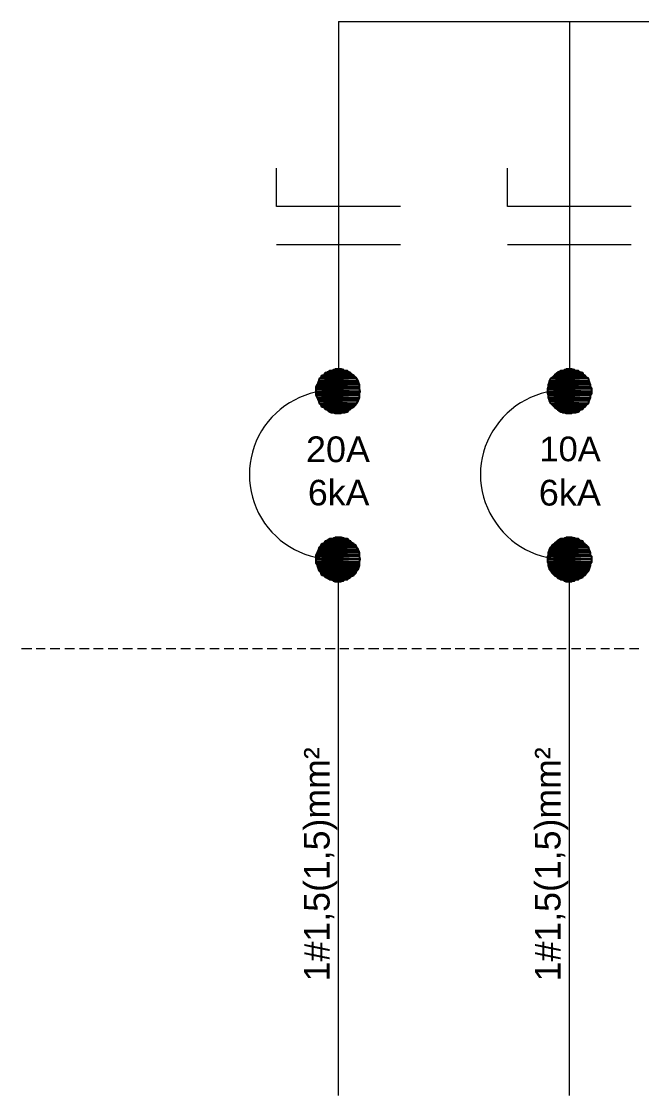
# Model space of a CAD drawing. Header units: millimetres. Extents: x 50 to 186, y -32 to 33.
# Drawn here: x 136.755 to 139.471, y 10.134 to 14.839 of the extents above; entities that cross this region are included whole.
import ezdxf

# ---------------------------------------------------------------- set-up
doc = ezdxf.new("R2010")
doc.units = ezdxf.units.MM
doc.layers.add('Prumada Eletrica', color=40, linetype='Continuous', lineweight=30)
doc.styles.add('Arial0', font='arial.ttf', dxfattribs={"height": 3.14658})

msp = doc.modelspace()

# ---------------------------------------------------------------- hatches: boundary and pattern name
at = {"layer": 'Prumada Eletrica', "true_color": 0x000007}
h = msp.add_hatch(color=7, dxfattribs=at)
h.paths.add_polyline_path([(138.166, 13.3133), (138.1213, 13.3133), (138.1716, 13.3078)])
h.paths.add_polyline_path([(138.1213, 13.3133), (138.1716, 13.3078), (138.1101, 13.3078)])
h = msp.add_hatch(color=7, dxfattribs=at)
h.paths.add_polyline_path([(138.1548, 13.3161), (138.1297, 13.3161), (138.166, 13.3133)])
h.paths.add_polyline_path([(138.1297, 13.3161), (138.166, 13.3133), (138.1213, 13.3133)])
h = msp.add_hatch(color=7, dxfattribs=at)
h.paths.add_polyline_path([(139.1773, 13.3133), (139.1326, 13.3133), (139.1829, 13.3078)])
h.paths.add_polyline_path([(139.1326, 13.3133), (139.1829, 13.3078), (139.1242, 13.3078)])
h = msp.add_hatch(color=7, dxfattribs=at)
h.paths.add_polyline_path([(139.1661, 13.3161), (139.141, 13.3161), (139.1773, 13.3133)])
h.paths.add_polyline_path([(139.141, 13.3161), (139.1773, 13.3133), (139.1326, 13.3133)])
h = msp.add_hatch(color=7, dxfattribs=at)
h.paths.add_polyline_path([(138.2219, 13.2742), (138.0599, 13.2742), (138.2303, 13.2631)])
h.paths.add_polyline_path([(138.0599, 13.2742), (138.2303, 13.2631), (138.0571, 13.2631)])
h = msp.add_hatch(color=7, dxfattribs=at)
h.paths.add_polyline_path([(138.2191, 13.2798), (138.0682, 13.2798), (138.2219, 13.2742)])
h.paths.add_polyline_path([(138.0682, 13.2798), (138.2219, 13.2742), (138.0599, 13.2742)])
h = msp.add_hatch(color=7, dxfattribs=at)
h.paths.add_polyline_path([(138.2107, 13.2882), (138.071, 13.2882), (138.2191, 13.2798)])
h.paths.add_polyline_path([(138.071, 13.2882), (138.2191, 13.2798), (138.0682, 13.2798)])
h = msp.add_hatch(color=7, dxfattribs=at)
h.paths.add_polyline_path([(138.2051, 13.291), (138.0794, 13.291), (138.2107, 13.2882)])
h.paths.add_polyline_path([(138.0794, 13.291), (138.2107, 13.2882), (138.071, 13.2882)])
h = msp.add_hatch(color=7, dxfattribs=at)
h.paths.add_polyline_path([(138.1967, 13.2994), (138.085, 13.2994), (138.2051, 13.291)])
h.paths.add_polyline_path([(138.085, 13.2994), (138.2051, 13.291), (138.0794, 13.291)])
h = msp.add_hatch(color=7, dxfattribs=at)
h.paths.add_polyline_path([(138.1884, 13.3022), (138.0934, 13.3022), (138.1967, 13.2994)])
h.paths.add_polyline_path([(138.0934, 13.3022), (138.1967, 13.2994), (138.085, 13.2994)])
h = msp.add_hatch(color=7, dxfattribs=at)
h.paths.add_polyline_path([(138.1828, 13.3078), (138.1046, 13.3078), (138.1884, 13.3022)])
h.paths.add_polyline_path([(138.1046, 13.3078), (138.1884, 13.3022), (138.0934, 13.3022)])
h = msp.add_hatch(color=7, dxfattribs=at)
h.paths.add_polyline_path([(139.2387, 13.2742), (139.0739, 13.2742), (139.2415, 13.2631)])
h.paths.add_polyline_path([(139.0739, 13.2742), (139.2415, 13.2631), (139.0683, 13.2631)])
h = msp.add_hatch(color=7, dxfattribs=at)
h.paths.add_polyline_path([(139.2303, 13.2798), (139.0795, 13.2798), (139.2387, 13.2742)])
h.paths.add_polyline_path([(139.0795, 13.2798), (139.2387, 13.2742), (139.0739, 13.2742)])
h = msp.add_hatch(color=7, dxfattribs=at)
h.paths.add_polyline_path([(139.222, 13.2882), (139.0879, 13.2882), (139.2303, 13.2798)])
h.paths.add_polyline_path([(139.0879, 13.2882), (139.2303, 13.2798), (139.0795, 13.2798)])
h = msp.add_hatch(color=7, dxfattribs=at)
h.paths.add_polyline_path([(139.2164, 13.291), (139.0907, 13.291), (139.222, 13.2882)])
h.paths.add_polyline_path([(139.0907, 13.291), (139.222, 13.2882), (139.0879, 13.2882)])
h = msp.add_hatch(color=7, dxfattribs=at)
h.paths.add_polyline_path([(139.2136, 13.2994), (139.1018, 13.2994), (139.2164, 13.291)])
h.paths.add_polyline_path([(139.1018, 13.2994), (139.2164, 13.291), (139.0907, 13.291)])
h = msp.add_hatch(color=7, dxfattribs=at)
h.paths.add_polyline_path([(139.2024, 13.3022), (139.1046, 13.3022), (139.2136, 13.2994)])
h.paths.add_polyline_path([(139.1046, 13.3022), (139.2136, 13.2994), (139.1018, 13.2994)])
h = msp.add_hatch(color=7, dxfattribs=at)
h.paths.add_polyline_path([(139.194, 13.3078), (139.1158, 13.3078), (139.2024, 13.3022)])
h.paths.add_polyline_path([(139.1158, 13.3078), (139.2024, 13.3022), (139.1046, 13.3022)])
h = msp.add_hatch(color=7, dxfattribs=at)
h.paths.add_polyline_path([(138.2359, 13.2491), (138.0515, 13.2491), (138.2359, 13.2379)])
h.paths.add_polyline_path([(138.0515, 13.2491), (138.2359, 13.2379), (138.0459, 13.2379)])
h = msp.add_hatch(color=7, dxfattribs=at)
h.paths.add_polyline_path([(138.2359, 13.2379), (138.0459, 13.2379), (138.2359, 13.2295)])
h.paths.add_polyline_path([(138.0459, 13.2379), (138.2359, 13.2295), (138.0459, 13.2295)])
h = msp.add_hatch(color=7, dxfattribs=at)
h.paths.add_polyline_path([(138.2359, 13.2295), (138.0459, 13.2295), (138.2386, 13.2184)])
h.paths.add_polyline_path([(138.0459, 13.2295), (138.2386, 13.2184), (138.0459, 13.2184)])
h = msp.add_hatch(color=7, dxfattribs=at)
h.paths.add_polyline_path([(138.2331, 13.2547), (138.0543, 13.2547), (138.2359, 13.2491)])
h.paths.add_polyline_path([(138.0543, 13.2547), (138.2359, 13.2491), (138.0515, 13.2491)])
h = msp.add_hatch(color=7, dxfattribs=at)
h.paths.add_polyline_path([(138.2303, 13.2631), (138.0571, 13.2631), (138.2331, 13.2547)])
h.paths.add_polyline_path([(138.0571, 13.2631), (138.2331, 13.2547), (138.0543, 13.2547)])
h = msp.add_hatch(color=7, dxfattribs=at)
h.paths.add_polyline_path([(139.2471, 13.2379), (139.0627, 13.2379), (139.2527, 13.2295)])
h.paths.add_polyline_path([(139.0627, 13.2379), (139.2527, 13.2295), (139.0599, 13.2295)])
h = msp.add_hatch(color=7, dxfattribs=at)
h.paths.add_polyline_path([(139.2527, 13.2295), (139.0599, 13.2295), (139.2527, 13.2184)])
h.paths.add_polyline_path([(139.0599, 13.2295), (139.2527, 13.2184), (139.0599, 13.2184)])
h = msp.add_hatch(color=7, dxfattribs=at)
h.paths.add_polyline_path([(139.2443, 13.2547), (139.0655, 13.2547), (139.2471, 13.2491)])
h.paths.add_polyline_path([(139.0655, 13.2547), (139.2471, 13.2491), (139.0627, 13.2491)])
h = msp.add_hatch(color=7, dxfattribs=at)
h.paths.add_polyline_path([(139.2471, 13.2491), (139.0627, 13.2491), (139.2471, 13.2379)])
h.paths.add_polyline_path([(139.0627, 13.2491), (139.2471, 13.2379), (139.0627, 13.2379)])
h = msp.add_hatch(color=7, dxfattribs=at)
h.paths.add_polyline_path([(139.2415, 13.2631), (139.0683, 13.2631), (139.2443, 13.2547)])
h.paths.add_polyline_path([(139.0683, 13.2631), (139.2443, 13.2547), (139.0655, 13.2547)])
h = msp.add_hatch(color=7, dxfattribs=at)
h.paths.add_polyline_path([(138.2386, 13.2184), (138.0459, 13.2184), (138.2359, 13.21)])
h.paths.add_polyline_path([(138.0459, 13.2184), (138.2359, 13.21), (138.0459, 13.21)])
h = msp.add_hatch(color=7, dxfattribs=at)
h.paths.add_polyline_path([(138.2359, 13.21), (138.0459, 13.21), (138.2359, 13.2016)])
h.paths.add_polyline_path([(138.0459, 13.21), (138.2359, 13.2016), (138.0459, 13.2016)])
h = msp.add_hatch(color=7, dxfattribs=at)
h.paths.add_polyline_path([(138.2359, 13.2016), (138.0459, 13.2016), (138.2359, 13.1904)])
h.paths.add_polyline_path([(138.0459, 13.2016), (138.2359, 13.1904), (138.0515, 13.1904)])
h = msp.add_hatch(color=7, dxfattribs=at)
h.paths.add_polyline_path([(138.2359, 13.1904), (138.0515, 13.1904), (138.2331, 13.1848)])
h.paths.add_polyline_path([(138.0515, 13.1904), (138.2331, 13.1848), (138.0543, 13.1848)])
h = msp.add_hatch(color=7, dxfattribs=at)
h.paths.add_polyline_path([(138.2331, 13.1848), (138.0543, 13.1848), (138.2303, 13.1765)])
h.paths.add_polyline_path([(138.0543, 13.1848), (138.2303, 13.1765), (138.0571, 13.1765)])
h = msp.add_hatch(color=7, dxfattribs=at)
h.paths.add_polyline_path([(138.2303, 13.1765), (138.0571, 13.1765), (138.2219, 13.1653)])
h.paths.add_polyline_path([(138.0571, 13.1765), (138.2219, 13.1653), (138.0599, 13.1653)])
h = msp.add_hatch(color=7, dxfattribs=at)
h.paths.add_polyline_path([(139.2527, 13.2184), (139.0599, 13.2184), (139.2527, 13.21)])
h.paths.add_polyline_path([(139.0599, 13.2184), (139.2527, 13.21), (139.0599, 13.21)])
h = msp.add_hatch(color=7, dxfattribs=at)
h.paths.add_polyline_path([(139.2527, 13.21), (139.0599, 13.21), (139.2471, 13.2016)])
h.paths.add_polyline_path([(139.0599, 13.21), (139.2471, 13.2016), (139.0627, 13.2016)])
h = msp.add_hatch(color=7, dxfattribs=at)
h.paths.add_polyline_path([(139.2471, 13.2016), (139.0627, 13.2016), (139.2471, 13.1904)])
h.paths.add_polyline_path([(139.0627, 13.2016), (139.2471, 13.1904), (139.0627, 13.1904)])
h = msp.add_hatch(color=7, dxfattribs=at)
h.paths.add_polyline_path([(139.2471, 13.1904), (139.0627, 13.1904), (139.2443, 13.1848)])
h.paths.add_polyline_path([(139.0627, 13.1904), (139.2443, 13.1848), (139.0655, 13.1848)])
h = msp.add_hatch(color=7, dxfattribs=at)
h.paths.add_polyline_path([(139.2443, 13.1848), (139.0655, 13.1848), (139.2415, 13.1765)])
h.paths.add_polyline_path([(139.0655, 13.1848), (139.2415, 13.1765), (139.0683, 13.1765)])
h = msp.add_hatch(color=7, dxfattribs=at)
h.paths.add_polyline_path([(139.2415, 13.1765), (139.0683, 13.1765), (139.2387, 13.1653)])
h.paths.add_polyline_path([(139.0683, 13.1765), (139.2387, 13.1653), (139.0739, 13.1653)])
h = msp.add_hatch(color=7, dxfattribs=at)
h.paths.add_polyline_path([(138.2219, 13.1653), (138.0599, 13.1653), (138.2191, 13.1597)])
h.paths.add_polyline_path([(138.0599, 13.1653), (138.2191, 13.1597), (138.0682, 13.1597)])
h = msp.add_hatch(color=7, dxfattribs=at)
h.paths.add_polyline_path([(138.2191, 13.1597), (138.0682, 13.1597), (138.2107, 13.1513)])
h.paths.add_polyline_path([(138.0682, 13.1597), (138.2107, 13.1513), (138.071, 13.1513)])
h = msp.add_hatch(color=7, dxfattribs=at)
h.paths.add_polyline_path([(138.2107, 13.1513), (138.071, 13.1513), (138.2051, 13.1485)])
h.paths.add_polyline_path([(138.071, 13.1513), (138.2051, 13.1485), (138.0794, 13.1485)])
h = msp.add_hatch(color=7, dxfattribs=at)
h.paths.add_polyline_path([(138.2051, 13.1485), (138.0794, 13.1485), (138.1967, 13.1401)])
h.paths.add_polyline_path([(138.0794, 13.1485), (138.1967, 13.1401), (138.085, 13.1401)])
h = msp.add_hatch(color=7, dxfattribs=at)
h.paths.add_polyline_path([(138.1967, 13.1401), (138.085, 13.1401), (138.1884, 13.1373)])
h.paths.add_polyline_path([(138.085, 13.1401), (138.1884, 13.1373), (138.0934, 13.1373)])
h = msp.add_hatch(color=7, dxfattribs=at)
h.paths.add_polyline_path([(138.1884, 13.1373), (138.0934, 13.1373), (138.1828, 13.129)])
h.paths.add_polyline_path([(138.0934, 13.1373), (138.1828, 13.129), (138.1046, 13.129)])
h = msp.add_hatch(color=7, dxfattribs=at)
h.paths.add_polyline_path([(138.1828, 13.129), (138.1046, 13.129), (138.1716, 13.1262)])
h.paths.add_polyline_path([(138.1046, 13.129), (138.1716, 13.1262), (138.1101, 13.1262)])
h = msp.add_hatch(color=7, dxfattribs=at)
h.paths.add_polyline_path([(138.1213, 13.1262), (138.1297, 13.1234), (138.1548, 13.1234)])
h.paths.add_polyline_path([(138.1297, 13.1234), (138.1548, 13.1234), (138.1465, 13.1234)])
for points in [[(138.1213, 13.1262), (138.166, 13.1262), (138.1548, 13.1234)], [(139.1326, 13.1262), (139.1773, 13.1262), (139.1661, 13.1234)], [(138.1213, 12.3887), (138.166, 12.3887), (138.1548, 12.3859)], [(139.1326, 12.3887), (139.1773, 12.3887), (139.1661, 12.3859)]]:
    msp.add_hatch(color=7, dxfattribs=at).paths.add_polyline_path(points)
h = msp.add_hatch(color=7, dxfattribs=at)
h.paths.add_polyline_path([(139.2387, 13.1653), (139.0739, 13.1653), (139.2303, 13.1597)])
h.paths.add_polyline_path([(139.0739, 13.1653), (139.2303, 13.1597), (139.0795, 13.1597)])
h = msp.add_hatch(color=7, dxfattribs=at)
h.paths.add_polyline_path([(139.2303, 13.1597), (139.0795, 13.1597), (139.222, 13.1513)])
h.paths.add_polyline_path([(139.0795, 13.1597), (139.222, 13.1513), (139.0879, 13.1513)])
h = msp.add_hatch(color=7, dxfattribs=at)
h.paths.add_polyline_path([(139.222, 13.1513), (139.0879, 13.1513), (139.2164, 13.1485)])
h.paths.add_polyline_path([(139.0879, 13.1513), (139.2164, 13.1485), (139.0907, 13.1485)])
h = msp.add_hatch(color=7, dxfattribs=at)
h.paths.add_polyline_path([(139.2164, 13.1485), (139.0907, 13.1485), (139.2136, 13.1401)])
h.paths.add_polyline_path([(139.0907, 13.1485), (139.2136, 13.1401), (139.1018, 13.1401)])
h = msp.add_hatch(color=7, dxfattribs=at)
h.paths.add_polyline_path([(139.2136, 13.1401), (139.1018, 13.1401), (139.2024, 13.1373)])
h.paths.add_polyline_path([(139.1018, 13.1401), (139.2024, 13.1373), (139.1046, 13.1373)])
h = msp.add_hatch(color=7, dxfattribs=at)
h.paths.add_polyline_path([(139.2024, 13.1373), (139.1046, 13.1373), (139.194, 13.129)])
h.paths.add_polyline_path([(139.1046, 13.1373), (139.194, 13.129), (139.1158, 13.129)])
h = msp.add_hatch(color=7, dxfattribs=at)
h.paths.add_polyline_path([(139.194, 13.129), (139.1158, 13.129), (139.1829, 13.1262)])
h.paths.add_polyline_path([(139.1158, 13.129), (139.1829, 13.1262), (139.1242, 13.1262)])
h = msp.add_hatch(color=7, dxfattribs=at)
h.paths.add_polyline_path([(139.1326, 13.1262), (139.141, 13.1234), (139.1661, 13.1234)])
h.paths.add_polyline_path([(139.141, 13.1234), (139.1661, 13.1234), (139.1577, 13.1234)])
h = msp.add_hatch(color=7, dxfattribs=at)
h.paths.add_polyline_path([(138.1967, 12.5619), (138.085, 12.5619), (138.2051, 12.5535)])
h.paths.add_polyline_path([(138.085, 12.5619), (138.2051, 12.5535), (138.0794, 12.5535)])
h = msp.add_hatch(color=7, dxfattribs=at)
h.paths.add_polyline_path([(138.1884, 12.5647), (138.0934, 12.5647), (138.1967, 12.5619)])
h.paths.add_polyline_path([(138.0934, 12.5647), (138.1967, 12.5619), (138.085, 12.5619)])
h = msp.add_hatch(color=7, dxfattribs=at)
h.paths.add_polyline_path([(138.1828, 12.5731), (138.1046, 12.5731), (138.1884, 12.5647)])
h.paths.add_polyline_path([(138.1046, 12.5731), (138.1884, 12.5647), (138.0934, 12.5647)])
h = msp.add_hatch(color=7, dxfattribs=at)
h.paths.add_polyline_path([(138.166, 12.5759), (138.1213, 12.5759), (138.1716, 12.5731)])
h.paths.add_polyline_path([(138.1213, 12.5759), (138.1716, 12.5731), (138.1101, 12.5731)])
h = msp.add_hatch(color=7, dxfattribs=at)
h.paths.add_polyline_path([(138.1548, 12.5786), (138.1297, 12.5786), (138.166, 12.5759)])
h.paths.add_polyline_path([(138.1297, 12.5786), (138.166, 12.5759), (138.1213, 12.5759)])
h = msp.add_hatch(color=7, dxfattribs=at)
h.paths.add_polyline_path([(139.2136, 12.5619), (139.1018, 12.5619), (139.2164, 12.5535)])
h.paths.add_polyline_path([(139.1018, 12.5619), (139.2164, 12.5535), (139.0907, 12.5535)])
h = msp.add_hatch(color=7, dxfattribs=at)
h.paths.add_polyline_path([(139.2024, 12.5647), (139.1046, 12.5647), (139.2136, 12.5619)])
h.paths.add_polyline_path([(139.1046, 12.5647), (139.2136, 12.5619), (139.1018, 12.5619)])
h = msp.add_hatch(color=7, dxfattribs=at)
h.paths.add_polyline_path([(139.194, 12.5731), (139.1158, 12.5731), (139.2024, 12.5647)])
h.paths.add_polyline_path([(139.1158, 12.5731), (139.2024, 12.5647), (139.1046, 12.5647)])
h = msp.add_hatch(color=7, dxfattribs=at)
h.paths.add_polyline_path([(139.1773, 12.5759), (139.1326, 12.5759), (139.1829, 12.5731)])
h.paths.add_polyline_path([(139.1326, 12.5759), (139.1829, 12.5731), (139.1242, 12.5731)])
h = msp.add_hatch(color=7, dxfattribs=at)
h.paths.add_polyline_path([(139.1661, 12.5786), (139.141, 12.5786), (139.1773, 12.5759)])
h.paths.add_polyline_path([(139.141, 12.5786), (139.1773, 12.5759), (139.1326, 12.5759)])
h = msp.add_hatch(color=7, dxfattribs=at)
h.paths.add_polyline_path([(138.2331, 12.52), (138.0543, 12.52), (138.2359, 12.5116)])
h.paths.add_polyline_path([(138.0543, 12.52), (138.2359, 12.5116), (138.0515, 12.5116)])
h = msp.add_hatch(color=7, dxfattribs=at)
h.paths.add_polyline_path([(138.2303, 12.5256), (138.0571, 12.5256), (138.2331, 12.52)])
h.paths.add_polyline_path([(138.0571, 12.5256), (138.2331, 12.52), (138.0543, 12.52)])
h = msp.add_hatch(color=7, dxfattribs=at)
h.paths.add_polyline_path([(138.2219, 12.5367), (138.0599, 12.5367), (138.2303, 12.5256)])
h.paths.add_polyline_path([(138.0599, 12.5367), (138.2303, 12.5256), (138.0571, 12.5256)])
h = msp.add_hatch(color=7, dxfattribs=at)
h.paths.add_polyline_path([(138.2191, 12.5451), (138.0682, 12.5451), (138.2219, 12.5367)])
h.paths.add_polyline_path([(138.0682, 12.5451), (138.2219, 12.5367), (138.0599, 12.5367)])
h = msp.add_hatch(color=7, dxfattribs=at)
h.paths.add_polyline_path([(138.2107, 12.5507), (138.071, 12.5507), (138.2191, 12.5451)])
h.paths.add_polyline_path([(138.071, 12.5507), (138.2191, 12.5451), (138.0682, 12.5451)])
h = msp.add_hatch(color=7, dxfattribs=at)
h.paths.add_polyline_path([(138.2051, 12.5535), (138.0794, 12.5535), (138.2107, 12.5507)])
h.paths.add_polyline_path([(138.0794, 12.5535), (138.2107, 12.5507), (138.071, 12.5507)])
h = msp.add_hatch(color=7, dxfattribs=at)
h.paths.add_polyline_path([(139.2443, 12.52), (139.0655, 12.52), (139.2471, 12.5116)])
h.paths.add_polyline_path([(139.0655, 12.52), (139.2471, 12.5116), (139.0627, 12.5116)])
h = msp.add_hatch(color=7, dxfattribs=at)
h.paths.add_polyline_path([(139.2415, 12.5256), (139.0683, 12.5256), (139.2443, 12.52)])
h.paths.add_polyline_path([(139.0683, 12.5256), (139.2443, 12.52), (139.0655, 12.52)])
h = msp.add_hatch(color=7, dxfattribs=at)
h.paths.add_polyline_path([(139.2387, 12.5367), (139.0739, 12.5367), (139.2415, 12.5256)])
h.paths.add_polyline_path([(139.0739, 12.5367), (139.2415, 12.5256), (139.0683, 12.5256)])
h = msp.add_hatch(color=7, dxfattribs=at)
h.paths.add_polyline_path([(139.2303, 12.5451), (139.0795, 12.5451), (139.2387, 12.5367)])
h.paths.add_polyline_path([(139.0795, 12.5451), (139.2387, 12.5367), (139.0739, 12.5367)])
h = msp.add_hatch(color=7, dxfattribs=at)
h.paths.add_polyline_path([(139.222, 12.5507), (139.0879, 12.5507), (139.2303, 12.5451)])
h.paths.add_polyline_path([(139.0879, 12.5507), (139.2303, 12.5451), (139.0795, 12.5451)])
h = msp.add_hatch(color=7, dxfattribs=at)
h.paths.add_polyline_path([(139.2164, 12.5535), (139.0907, 12.5535), (139.222, 12.5507)])
h.paths.add_polyline_path([(139.0907, 12.5535), (139.222, 12.5507), (139.0879, 12.5507)])
h = msp.add_hatch(color=7, dxfattribs=at)
h.paths.add_polyline_path([(138.2359, 12.5116), (138.0515, 12.5116), (138.2359, 12.5004)])
h.paths.add_polyline_path([(138.0515, 12.5116), (138.2359, 12.5004), (138.0459, 12.5004)])
h = msp.add_hatch(color=7, dxfattribs=at)
h.paths.add_polyline_path([(138.2359, 12.5004), (138.0459, 12.5004), (138.2359, 12.4948)])
h.paths.add_polyline_path([(138.0459, 12.5004), (138.2359, 12.4948), (138.0459, 12.4948)])
h = msp.add_hatch(color=7, dxfattribs=at)
h.paths.add_polyline_path([(138.2359, 12.4948), (138.0459, 12.4948), (138.2386, 12.4837)])
h.paths.add_polyline_path([(138.0459, 12.4948), (138.2386, 12.4837), (138.0459, 12.4837)])
h = msp.add_hatch(color=7, dxfattribs=at)
h.paths.add_polyline_path([(138.2386, 12.4837), (138.0459, 12.4837), (138.2359, 12.4725)])
h.paths.add_polyline_path([(138.0459, 12.4837), (138.2359, 12.4725), (138.0459, 12.4725)])
h = msp.add_hatch(color=7, dxfattribs=at)
h.paths.add_polyline_path([(138.2359, 12.4725), (138.0459, 12.4725), (138.2359, 12.4641)])
h.paths.add_polyline_path([(138.0459, 12.4725), (138.2359, 12.4641), (138.0459, 12.4641)])
h = msp.add_hatch(color=7, dxfattribs=at)
h.paths.add_polyline_path([(139.2471, 12.5004), (139.0627, 12.5004), (139.2527, 12.4948)])
h.paths.add_polyline_path([(139.0627, 12.5004), (139.2527, 12.4948), (139.0599, 12.4948)])
h = msp.add_hatch(color=7, dxfattribs=at)
h.paths.add_polyline_path([(139.2527, 12.4948), (139.0599, 12.4948), (139.2527, 12.4837)])
h.paths.add_polyline_path([(139.0599, 12.4948), (139.2527, 12.4837), (139.0599, 12.4837)])
h = msp.add_hatch(color=7, dxfattribs=at)
h.paths.add_polyline_path([(139.2527, 12.4837), (139.0599, 12.4837), (139.2527, 12.4725)])
h.paths.add_polyline_path([(139.0599, 12.4837), (139.2527, 12.4725), (139.0599, 12.4725)])
h = msp.add_hatch(color=7, dxfattribs=at)
h.paths.add_polyline_path([(139.2527, 12.4725), (139.0599, 12.4725), (139.2471, 12.4641)])
h.paths.add_polyline_path([(139.0599, 12.4725), (139.2471, 12.4641), (139.0627, 12.4641)])
h = msp.add_hatch(color=7, dxfattribs=at)
h.paths.add_polyline_path([(139.2471, 12.5116), (139.0627, 12.5116), (139.2471, 12.5004)])
h.paths.add_polyline_path([(139.0627, 12.5116), (139.2471, 12.5004), (139.0627, 12.5004)])
h = msp.add_hatch(color=7, dxfattribs=at)
h.paths.add_polyline_path([(138.2359, 12.4641), (138.0459, 12.4641), (138.2359, 12.4557)])
h.paths.add_polyline_path([(138.0459, 12.4641), (138.2359, 12.4557), (138.0515, 12.4557)])
h = msp.add_hatch(color=7, dxfattribs=at)
h.paths.add_polyline_path([(138.2359, 12.4557), (138.0515, 12.4557), (138.2331, 12.4474)])
h.paths.add_polyline_path([(138.0515, 12.4557), (138.2331, 12.4474), (138.0543, 12.4474)])
h = msp.add_hatch(color=7, dxfattribs=at)
h.paths.add_polyline_path([(138.2331, 12.4474), (138.0543, 12.4474), (138.2303, 12.439)])
h.paths.add_polyline_path([(138.0543, 12.4474), (138.2303, 12.439), (138.0571, 12.439)])
h = msp.add_hatch(color=7, dxfattribs=at)
h.paths.add_polyline_path([(138.2303, 12.439), (138.0571, 12.439), (138.2219, 12.4306)])
h.paths.add_polyline_path([(138.0571, 12.439), (138.2219, 12.4306), (138.0599, 12.4306)])
h = msp.add_hatch(color=7, dxfattribs=at)
h.paths.add_polyline_path([(138.2219, 12.4306), (138.0599, 12.4306), (138.2191, 12.4222)])
h.paths.add_polyline_path([(138.0599, 12.4306), (138.2191, 12.4222), (138.0682, 12.4222)])
h = msp.add_hatch(color=7, dxfattribs=at)
h.paths.add_polyline_path([(138.2191, 12.4222), (138.0682, 12.4222), (138.2107, 12.4138)])
h.paths.add_polyline_path([(138.0682, 12.4222), (138.2107, 12.4138), (138.071, 12.4138)])
h = msp.add_hatch(color=7, dxfattribs=at)
h.paths.add_polyline_path([(139.2471, 12.4641), (139.0627, 12.4641), (139.2471, 12.4557)])
h.paths.add_polyline_path([(139.0627, 12.4641), (139.2471, 12.4557), (139.0627, 12.4557)])
h = msp.add_hatch(color=7, dxfattribs=at)
h.paths.add_polyline_path([(139.2471, 12.4557), (139.0627, 12.4557), (139.2443, 12.4474)])
h.paths.add_polyline_path([(139.0627, 12.4557), (139.2443, 12.4474), (139.0655, 12.4474)])
h = msp.add_hatch(color=7, dxfattribs=at)
h.paths.add_polyline_path([(139.2443, 12.4474), (139.0655, 12.4474), (139.2415, 12.439)])
h.paths.add_polyline_path([(139.0655, 12.4474), (139.2415, 12.439), (139.0683, 12.439)])
h = msp.add_hatch(color=7, dxfattribs=at)
h.paths.add_polyline_path([(139.2415, 12.439), (139.0683, 12.439), (139.2387, 12.4306)])
h.paths.add_polyline_path([(139.0683, 12.439), (139.2387, 12.4306), (139.0739, 12.4306)])
h = msp.add_hatch(color=7, dxfattribs=at)
h.paths.add_polyline_path([(139.2387, 12.4306), (139.0739, 12.4306), (139.2303, 12.4222)])
h.paths.add_polyline_path([(139.0739, 12.4306), (139.2303, 12.4222), (139.0795, 12.4222)])
h = msp.add_hatch(color=7, dxfattribs=at)
h.paths.add_polyline_path([(139.2303, 12.4222), (139.0795, 12.4222), (139.222, 12.4138)])
h.paths.add_polyline_path([(139.0795, 12.4222), (139.222, 12.4138), (139.0879, 12.4138)])
h = msp.add_hatch(color=7, dxfattribs=at)
h.paths.add_polyline_path([(138.2107, 12.4138), (138.071, 12.4138), (138.2051, 12.411)])
h.paths.add_polyline_path([(138.071, 12.4138), (138.2051, 12.411), (138.0794, 12.411)])
h = msp.add_hatch(color=7, dxfattribs=at)
h.paths.add_polyline_path([(138.2051, 12.411), (138.0794, 12.411), (138.1967, 12.4054)])
h.paths.add_polyline_path([(138.0794, 12.411), (138.1967, 12.4054), (138.085, 12.4054)])
h = msp.add_hatch(color=7, dxfattribs=at)
h.paths.add_polyline_path([(138.1967, 12.4054), (138.085, 12.4054), (138.1884, 12.3999)])
h.paths.add_polyline_path([(138.085, 12.4054), (138.1884, 12.3999), (138.0934, 12.3999)])
h = msp.add_hatch(color=7, dxfattribs=at)
h.paths.add_polyline_path([(138.1884, 12.3999), (138.0934, 12.3999), (138.1828, 12.3943)])
h.paths.add_polyline_path([(138.0934, 12.3999), (138.1828, 12.3943), (138.1046, 12.3943)])
h = msp.add_hatch(color=7, dxfattribs=at)
h.paths.add_polyline_path([(138.1716, 12.3943), (138.1101, 12.3943), (138.166, 12.3887)])
h.paths.add_polyline_path([(138.1101, 12.3943), (138.166, 12.3887), (138.1213, 12.3887)])
h = msp.add_hatch(color=7, dxfattribs=at)
h.paths.add_polyline_path([(138.1213, 12.3887), (138.1297, 12.3859), (138.1548, 12.3859)])
h.paths.add_polyline_path([(138.1297, 12.3859), (138.1548, 12.3859), (138.1465, 12.3859)])
h = msp.add_hatch(color=7, dxfattribs=at)
h.paths.add_polyline_path([(139.222, 12.4138), (139.0879, 12.4138), (139.2164, 12.411)])
h.paths.add_polyline_path([(139.0879, 12.4138), (139.2164, 12.411), (139.0907, 12.411)])
h = msp.add_hatch(color=7, dxfattribs=at)
h.paths.add_polyline_path([(139.2164, 12.411), (139.0907, 12.411), (139.2136, 12.4054)])
h.paths.add_polyline_path([(139.0907, 12.411), (139.2136, 12.4054), (139.1018, 12.4054)])
h = msp.add_hatch(color=7, dxfattribs=at)
h.paths.add_polyline_path([(139.2136, 12.4054), (139.1018, 12.4054), (139.2024, 12.3999)])
h.paths.add_polyline_path([(139.1018, 12.4054), (139.2024, 12.3999), (139.1046, 12.3999)])
h = msp.add_hatch(color=7, dxfattribs=at)
h.paths.add_polyline_path([(139.2024, 12.3999), (139.1046, 12.3999), (139.194, 12.3943)])
h.paths.add_polyline_path([(139.1046, 12.3999), (139.194, 12.3943), (139.1158, 12.3943)])
h = msp.add_hatch(color=7, dxfattribs=at)
h.paths.add_polyline_path([(139.1829, 12.3943), (139.1242, 12.3943), (139.1773, 12.3887)])
h.paths.add_polyline_path([(139.1242, 12.3943), (139.1773, 12.3887), (139.1326, 12.3887)])
h = msp.add_hatch(color=7, dxfattribs=at)
h.paths.add_polyline_path([(139.1326, 12.3887), (139.141, 12.3859), (139.1661, 12.3859)])
h.paths.add_polyline_path([(139.141, 12.3859), (139.1661, 12.3859), (139.1577, 12.3859)])

# ---------------------------------------------------------------- linework, layer by layer
at = {"layer": 'Prumada Eletrica', "color": 7, "linetype": 'Continuous', "lineweight": 9, "true_color": 0x000007}
for points in [[(138.1437, 14.8386), (138.1437, 13.2184), (138.1437, 13.2184)], [(138.1437, 14.8386), (145.2308, 14.8386), (145.2308, 14.8386)], [(139.1549, 14.8386), (139.1549, 13.2184), (139.1549, 13.2184)], [(138.4146, 14.0285), (138.1437, 14.0285), (137.8727, 14.0285), (137.8727, 14.1961)], [(139.4259, 14.0285), (139.1549, 14.0285), (138.884, 14.0285), (138.884, 14.1961)], [(138.4146, 13.8609), (138.1437, 13.8609), (137.8727, 13.8609)], [(139.4259, 13.8609), (139.1549, 13.8609), (138.884, 13.8609)], [(138.1437, 10.1343), (138.1437, 12.4837), (138.1437, 12.4837)], [(139.1549, 10.1343), (139.1549, 12.4837), (139.1549, 12.4837)]]:
    msp.add_lwpolyline(points, dxfattribs=at)
at = {"layer": 'Prumada Eletrica', "color": 7, "linetype": 'Continuous', "lineweight": -2, "true_color": 0x000007}
for points in [[(138.1213, 13.3133), (138.1716, 13.3078), (138.1101, 13.3078)], [(138.1297, 13.3161), (138.166, 13.3133), (138.1213, 13.3133)], [(138.166, 13.3133), (138.1213, 13.3133), (138.1716, 13.3078)], [(138.1465, 13.3161), (138.1548, 13.3161), (138.1297, 13.3161)], [(138.1548, 13.3161), (138.1297, 13.3161), (138.166, 13.3133)], [(139.1326, 13.3133), (139.1829, 13.3078), (139.1242, 13.3078)], [(139.141, 13.3161), (139.1773, 13.3133), (139.1326, 13.3133)], [(139.1773, 13.3133), (139.1326, 13.3133), (139.1829, 13.3078)], [(139.1577, 13.3161), (139.1661, 13.3161), (139.141, 13.3161)], [(139.1661, 13.3161), (139.141, 13.3161), (139.1773, 13.3133)], [(138.0599, 13.2742), (138.2303, 13.2631), (138.0571, 13.2631)], [(138.0682, 13.2798), (138.2219, 13.2742), (138.0599, 13.2742)], [(138.2219, 13.2742), (138.0599, 13.2742), (138.2303, 13.2631)], [(138.071, 13.2882), (138.2191, 13.2798), (138.0682, 13.2798)], [(138.2191, 13.2798), (138.0682, 13.2798), (138.2219, 13.2742)], [(138.0794, 13.291), (138.2107, 13.2882), (138.071, 13.2882)], [(138.2107, 13.2882), (138.071, 13.2882), (138.2191, 13.2798)], [(138.085, 13.2994), (138.2051, 13.291), (138.0794, 13.291)], [(138.2051, 13.291), (138.0794, 13.291), (138.2107, 13.2882)], [(138.0934, 13.3022), (138.1967, 13.2994), (138.085, 13.2994)], [(138.1967, 13.2994), (138.085, 13.2994), (138.2051, 13.291)], [(138.1046, 13.3078), (138.1884, 13.3022), (138.0934, 13.3022)], [(138.1884, 13.3022), (138.0934, 13.3022), (138.1967, 13.2994)], [(138.1101, 13.3078), (138.1828, 13.3078), (138.1046, 13.3078)], [(138.1828, 13.3078), (138.1046, 13.3078), (138.1884, 13.3022)], [(138.1716, 13.3078), (138.1101, 13.3078), (138.1828, 13.3078)], [(139.0739, 13.2742), (139.2415, 13.2631), (139.0683, 13.2631)], [(139.0795, 13.2798), (139.2387, 13.2742), (139.0739, 13.2742)], [(139.2387, 13.2742), (139.0739, 13.2742), (139.2415, 13.2631)], [(139.0879, 13.2882), (139.2303, 13.2798), (139.0795, 13.2798)], [(139.2303, 13.2798), (139.0795, 13.2798), (139.2387, 13.2742)], [(139.0907, 13.291), (139.222, 13.2882), (139.0879, 13.2882)], [(139.222, 13.2882), (139.0879, 13.2882), (139.2303, 13.2798)], [(139.1018, 13.2994), (139.2164, 13.291), (139.0907, 13.291)], [(139.2164, 13.291), (139.0907, 13.291), (139.222, 13.2882)], [(139.1046, 13.3022), (139.2136, 13.2994), (139.1018, 13.2994)], [(139.2136, 13.2994), (139.1018, 13.2994), (139.2164, 13.291)], [(139.1158, 13.3078), (139.2024, 13.3022), (139.1046, 13.3022)], [(139.2024, 13.3022), (139.1046, 13.3022), (139.2136, 13.2994)], [(139.1242, 13.3078), (139.194, 13.3078), (139.1158, 13.3078)], [(139.194, 13.3078), (139.1158, 13.3078), (139.2024, 13.3022)], [(139.1829, 13.3078), (139.1242, 13.3078), (139.194, 13.3078)], [(138.0515, 13.2491), (138.2359, 13.2379), (138.0459, 13.2379)], [(138.2359, 13.2379), (138.0459, 13.2379), (138.2359, 13.2295)], [(138.0459, 13.2379), (138.2359, 13.2295), (138.0459, 13.2295)], [(138.2359, 13.2295), (138.0459, 13.2295), (138.2386, 13.2184)], [(138.0459, 13.2295), (138.2386, 13.2184), (138.0459, 13.2184)], [(138.0543, 13.2547), (138.2359, 13.2491), (138.0515, 13.2491)], [(138.2359, 13.2491), (138.0515, 13.2491), (138.2359, 13.2379)], [(138.0571, 13.2631), (138.2331, 13.2547), (138.0543, 13.2547)], [(138.2331, 13.2547), (138.0543, 13.2547), (138.2359, 13.2491)], [(138.2303, 13.2631), (138.0571, 13.2631), (138.2331, 13.2547)], [(139.0627, 13.2379), (139.2527, 13.2295), (139.0599, 13.2295)], [(139.2527, 13.2295), (139.0599, 13.2295), (139.2527, 13.2184)], [(139.0599, 13.2295), (139.2527, 13.2184), (139.0599, 13.2184)], [(139.0655, 13.2547), (139.2471, 13.2491), (139.0627, 13.2491)], [(139.2471, 13.2491), (139.0627, 13.2491), (139.2471, 13.2379)], [(139.0627, 13.2491), (139.2471, 13.2379), (139.0627, 13.2379)], [(139.2471, 13.2379), (139.0627, 13.2379), (139.2527, 13.2295)], [(139.0683, 13.2631), (139.2443, 13.2547), (139.0655, 13.2547)], [(139.2443, 13.2547), (139.0655, 13.2547), (139.2471, 13.2491)], [(139.2415, 13.2631), (139.0683, 13.2631), (139.2443, 13.2547)], [(138.2386, 13.2184), (138.0459, 13.2184), (138.2359, 13.21)], [(138.0459, 13.2184), (138.2359, 13.21), (138.0459, 13.21)], [(138.2359, 13.21), (138.0459, 13.21), (138.2359, 13.2016)], [(138.0459, 13.21), (138.2359, 13.2016), (138.0459, 13.2016)], [(138.2359, 13.2016), (138.0459, 13.2016), (138.2359, 13.1904)], [(138.0459, 13.2016), (138.2359, 13.1904), (138.0515, 13.1904)], [(138.2359, 13.1904), (138.0515, 13.1904), (138.2331, 13.1848)], [(138.0515, 13.1904), (138.2331, 13.1848), (138.0543, 13.1848)], [(138.2331, 13.1848), (138.0543, 13.1848), (138.2303, 13.1765)], [(138.0543, 13.1848), (138.2303, 13.1765), (138.0571, 13.1765)], [(138.2303, 13.1765), (138.0571, 13.1765), (138.2219, 13.1653)], [(138.0571, 13.1765), (138.2219, 13.1653), (138.0599, 13.1653)], [(139.2527, 13.2184), (139.0599, 13.2184), (139.2527, 13.21)], [(139.0599, 13.2184), (139.2527, 13.21), (139.0599, 13.21)], [(139.2527, 13.21), (139.0599, 13.21), (139.2471, 13.2016)], [(139.0599, 13.21), (139.2471, 13.2016), (139.0627, 13.2016)], [(139.2471, 13.2016), (139.0627, 13.2016), (139.2471, 13.1904)], [(139.0627, 13.2016), (139.2471, 13.1904), (139.0627, 13.1904)], [(139.2471, 13.1904), (139.0627, 13.1904), (139.2443, 13.1848)], [(139.0627, 13.1904), (139.2443, 13.1848), (139.0655, 13.1848)], [(139.2443, 13.1848), (139.0655, 13.1848), (139.2415, 13.1765)], [(139.0655, 13.1848), (139.2415, 13.1765), (139.0683, 13.1765)], [(139.2415, 13.1765), (139.0683, 13.1765), (139.2387, 13.1653)], [(139.0683, 13.1765), (139.2387, 13.1653), (139.0739, 13.1653)], [(138.2219, 13.1653), (138.0599, 13.1653), (138.2191, 13.1597)], [(138.0599, 13.1653), (138.2191, 13.1597), (138.0682, 13.1597)], [(138.2191, 13.1597), (138.0682, 13.1597), (138.2107, 13.1513)], [(138.0682, 13.1597), (138.2107, 13.1513), (138.071, 13.1513)], [(138.2107, 13.1513), (138.071, 13.1513), (138.2051, 13.1485)], [(138.071, 13.1513), (138.2051, 13.1485), (138.0794, 13.1485)], [(138.2051, 13.1485), (138.0794, 13.1485), (138.1967, 13.1401)], [(138.0794, 13.1485), (138.1967, 13.1401), (138.085, 13.1401)], [(138.1967, 13.1401), (138.085, 13.1401), (138.1884, 13.1373)], [(138.085, 13.1401), (138.1884, 13.1373), (138.0934, 13.1373)], [(138.1884, 13.1373), (138.0934, 13.1373), (138.1828, 13.129)], [(138.0934, 13.1373), (138.1828, 13.129), (138.1046, 13.129)], [(138.1828, 13.129), (138.1046, 13.129), (138.1716, 13.1262)], [(138.1046, 13.129), (138.1716, 13.1262), (138.1101, 13.1262)], [(138.1716, 13.1262), (138.1101, 13.1262), (138.166, 13.1262)], [(138.1101, 13.1262), (138.166, 13.1262), (138.1213, 13.1262)], [(138.1213, 13.1262), (138.1297, 13.1234), (138.1548, 13.1234)], [(138.1213, 13.1262), (138.166, 13.1262), (138.1548, 13.1234)], [(139.2387, 13.1653), (139.0739, 13.1653), (139.2303, 13.1597)], [(139.0739, 13.1653), (139.2303, 13.1597), (139.0795, 13.1597)], [(139.2303, 13.1597), (139.0795, 13.1597), (139.222, 13.1513)], [(139.0795, 13.1597), (139.222, 13.1513), (139.0879, 13.1513)], [(139.222, 13.1513), (139.0879, 13.1513), (139.2164, 13.1485)], [(139.0879, 13.1513), (139.2164, 13.1485), (139.0907, 13.1485)], [(139.2164, 13.1485), (139.0907, 13.1485), (139.2136, 13.1401)], [(139.0907, 13.1485), (139.2136, 13.1401), (139.1018, 13.1401)], [(139.2136, 13.1401), (139.1018, 13.1401), (139.2024, 13.1373)], [(139.1018, 13.1401), (139.2024, 13.1373), (139.1046, 13.1373)], [(139.2024, 13.1373), (139.1046, 13.1373), (139.194, 13.129)], [(139.1046, 13.1373), (139.194, 13.129), (139.1158, 13.129)], [(139.194, 13.129), (139.1158, 13.129), (139.1829, 13.1262)], [(139.1158, 13.129), (139.1829, 13.1262), (139.1242, 13.1262)], [(139.1829, 13.1262), (139.1242, 13.1262), (139.1773, 13.1262)], [(139.1242, 13.1262), (139.1773, 13.1262), (139.1326, 13.1262)], [(139.1326, 13.1262), (139.141, 13.1234), (139.1661, 13.1234)], [(139.1326, 13.1262), (139.1773, 13.1262), (139.1661, 13.1234)], [(138.1297, 13.1234), (138.1548, 13.1234), (138.1465, 13.1234)], [(139.141, 13.1234), (139.1661, 13.1234), (139.1577, 13.1234)], [(138.085, 12.5619), (138.2051, 12.5535), (138.0794, 12.5535)], [(138.0934, 12.5647), (138.1967, 12.5619), (138.085, 12.5619)], [(138.1967, 12.5619), (138.085, 12.5619), (138.2051, 12.5535)], [(138.1046, 12.5731), (138.1884, 12.5647), (138.0934, 12.5647)], [(138.1884, 12.5647), (138.0934, 12.5647), (138.1967, 12.5619)], [(138.1101, 12.5731), (138.1828, 12.5731), (138.1046, 12.5731)], [(138.1828, 12.5731), (138.1046, 12.5731), (138.1884, 12.5647)], [(138.1213, 12.5759), (138.1716, 12.5731), (138.1101, 12.5731)], [(138.1716, 12.5731), (138.1101, 12.5731), (138.1828, 12.5731)], [(138.1297, 12.5786), (138.166, 12.5759), (138.1213, 12.5759)], [(138.166, 12.5759), (138.1213, 12.5759), (138.1716, 12.5731)], [(138.1465, 12.5786), (138.1548, 12.5786), (138.1297, 12.5786)], [(138.1548, 12.5786), (138.1297, 12.5786), (138.166, 12.5759)], [(139.1018, 12.5619), (139.2164, 12.5535), (139.0907, 12.5535)], [(139.1046, 12.5647), (139.2136, 12.5619), (139.1018, 12.5619)], [(139.2136, 12.5619), (139.1018, 12.5619), (139.2164, 12.5535)], [(139.1158, 12.5731), (139.2024, 12.5647), (139.1046, 12.5647)], [(139.2024, 12.5647), (139.1046, 12.5647), (139.2136, 12.5619)], [(139.1242, 12.5731), (139.194, 12.5731), (139.1158, 12.5731)], [(139.194, 12.5731), (139.1158, 12.5731), (139.2024, 12.5647)], [(139.1326, 12.5759), (139.1829, 12.5731), (139.1242, 12.5731)], [(139.1829, 12.5731), (139.1242, 12.5731), (139.194, 12.5731)], [(139.141, 12.5786), (139.1773, 12.5759), (139.1326, 12.5759)], [(139.1773, 12.5759), (139.1326, 12.5759), (139.1829, 12.5731)], [(139.1577, 12.5786), (139.1661, 12.5786), (139.141, 12.5786)], [(139.1661, 12.5786), (139.141, 12.5786), (139.1773, 12.5759)], [(138.0543, 12.52), (138.2359, 12.5116), (138.0515, 12.5116)], [(138.0571, 12.5256), (138.2331, 12.52), (138.0543, 12.52)], [(138.2331, 12.52), (138.0543, 12.52), (138.2359, 12.5116)], [(138.0599, 12.5367), (138.2303, 12.5256), (138.0571, 12.5256)], [(138.2303, 12.5256), (138.0571, 12.5256), (138.2331, 12.52)], [(138.0682, 12.5451), (138.2219, 12.5367), (138.0599, 12.5367)], [(138.2219, 12.5367), (138.0599, 12.5367), (138.2303, 12.5256)], [(138.071, 12.5507), (138.2191, 12.5451), (138.0682, 12.5451)], [(138.2191, 12.5451), (138.0682, 12.5451), (138.2219, 12.5367)], [(138.0794, 12.5535), (138.2107, 12.5507), (138.071, 12.5507)], [(138.2107, 12.5507), (138.071, 12.5507), (138.2191, 12.5451)], [(138.2051, 12.5535), (138.0794, 12.5535), (138.2107, 12.5507)], [(139.0655, 12.52), (139.2471, 12.5116), (139.0627, 12.5116)], [(139.0683, 12.5256), (139.2443, 12.52), (139.0655, 12.52)], [(139.2443, 12.52), (139.0655, 12.52), (139.2471, 12.5116)], [(139.0739, 12.5367), (139.2415, 12.5256), (139.0683, 12.5256)], [(139.2415, 12.5256), (139.0683, 12.5256), (139.2443, 12.52)], [(139.0795, 12.5451), (139.2387, 12.5367), (139.0739, 12.5367)], [(139.2387, 12.5367), (139.0739, 12.5367), (139.2415, 12.5256)], [(139.0879, 12.5507), (139.2303, 12.5451), (139.0795, 12.5451)], [(139.2303, 12.5451), (139.0795, 12.5451), (139.2387, 12.5367)], [(139.0907, 12.5535), (139.222, 12.5507), (139.0879, 12.5507)], [(139.222, 12.5507), (139.0879, 12.5507), (139.2303, 12.5451)], [(139.2164, 12.5535), (139.0907, 12.5535), (139.222, 12.5507)], [(138.0515, 12.5116), (138.2359, 12.5004), (138.0459, 12.5004)], [(138.2359, 12.5004), (138.0459, 12.5004), (138.2359, 12.4948)], [(138.0459, 12.5004), (138.2359, 12.4948), (138.0459, 12.4948)], [(138.2359, 12.4948), (138.0459, 12.4948), (138.2386, 12.4837)], [(138.0459, 12.4948), (138.2386, 12.4837), (138.0459, 12.4837)], [(138.2386, 12.4837), (138.0459, 12.4837), (138.2359, 12.4725)], [(138.0459, 12.4837), (138.2359, 12.4725), (138.0459, 12.4725)], [(138.2359, 12.4725), (138.0459, 12.4725), (138.2359, 12.4641)], [(138.0459, 12.4725), (138.2359, 12.4641), (138.0459, 12.4641)], [(138.2359, 12.5116), (138.0515, 12.5116), (138.2359, 12.5004)], [(139.0627, 12.5004), (139.2527, 12.4948), (139.0599, 12.4948)], [(139.2527, 12.4948), (139.0599, 12.4948), (139.2527, 12.4837)], [(139.0599, 12.4948), (139.2527, 12.4837), (139.0599, 12.4837)], [(139.2527, 12.4837), (139.0599, 12.4837), (139.2527, 12.4725)], [(139.0599, 12.4837), (139.2527, 12.4725), (139.0599, 12.4725)], [(139.2527, 12.4725), (139.0599, 12.4725), (139.2471, 12.4641)], [(139.0599, 12.4725), (139.2471, 12.4641), (139.0627, 12.4641)], [(139.2471, 12.5116), (139.0627, 12.5116), (139.2471, 12.5004)], [(139.0627, 12.5116), (139.2471, 12.5004), (139.0627, 12.5004)], [(139.2471, 12.5004), (139.0627, 12.5004), (139.2527, 12.4948)], [(138.2359, 12.4641), (138.0459, 12.4641), (138.2359, 12.4557)], [(138.0459, 12.4641), (138.2359, 12.4557), (138.0515, 12.4557)], [(138.2359, 12.4557), (138.0515, 12.4557), (138.2331, 12.4474)], [(138.0515, 12.4557), (138.2331, 12.4474), (138.0543, 12.4474)], [(138.2331, 12.4474), (138.0543, 12.4474), (138.2303, 12.439)], [(138.0543, 12.4474), (138.2303, 12.439), (138.0571, 12.439)], [(138.2303, 12.439), (138.0571, 12.439), (138.2219, 12.4306)], [(138.0571, 12.439), (138.2219, 12.4306), (138.0599, 12.4306)], [(138.2219, 12.4306), (138.0599, 12.4306), (138.2191, 12.4222)], [(138.0599, 12.4306), (138.2191, 12.4222), (138.0682, 12.4222)], [(138.2191, 12.4222), (138.0682, 12.4222), (138.2107, 12.4138)], [(138.0682, 12.4222), (138.2107, 12.4138), (138.071, 12.4138)], [(139.2471, 12.4641), (139.0627, 12.4641), (139.2471, 12.4557)], [(139.0627, 12.4641), (139.2471, 12.4557), (139.0627, 12.4557)], [(139.2471, 12.4557), (139.0627, 12.4557), (139.2443, 12.4474)], [(139.0627, 12.4557), (139.2443, 12.4474), (139.0655, 12.4474)], [(139.2443, 12.4474), (139.0655, 12.4474), (139.2415, 12.439)], [(139.0655, 12.4474), (139.2415, 12.439), (139.0683, 12.439)], [(139.2415, 12.439), (139.0683, 12.439), (139.2387, 12.4306)], [(139.0683, 12.439), (139.2387, 12.4306), (139.0739, 12.4306)], [(139.2387, 12.4306), (139.0739, 12.4306), (139.2303, 12.4222)], [(139.0739, 12.4306), (139.2303, 12.4222), (139.0795, 12.4222)], [(139.2303, 12.4222), (139.0795, 12.4222), (139.222, 12.4138)], [(139.0795, 12.4222), (139.222, 12.4138), (139.0879, 12.4138)], [(138.2107, 12.4138), (138.071, 12.4138), (138.2051, 12.411)], [(138.071, 12.4138), (138.2051, 12.411), (138.0794, 12.411)], [(138.2051, 12.411), (138.0794, 12.411), (138.1967, 12.4054)], [(138.0794, 12.411), (138.1967, 12.4054), (138.085, 12.4054)], [(138.1967, 12.4054), (138.085, 12.4054), (138.1884, 12.3999)], [(138.085, 12.4054), (138.1884, 12.3999), (138.0934, 12.3999)], [(138.1884, 12.3999), (138.0934, 12.3999), (138.1828, 12.3943)], [(138.0934, 12.3999), (138.1828, 12.3943), (138.1046, 12.3943)], [(138.1828, 12.3943), (138.1046, 12.3943), (138.1716, 12.3943)], [(138.1046, 12.3943), (138.1716, 12.3943), (138.1101, 12.3943)], [(138.1716, 12.3943), (138.1101, 12.3943), (138.166, 12.3887)], [(138.1101, 12.3943), (138.166, 12.3887), (138.1213, 12.3887)], [(138.1213, 12.3887), (138.1297, 12.3859), (138.1548, 12.3859)], [(138.1213, 12.3887), (138.166, 12.3887), (138.1548, 12.3859)], [(138.1297, 12.3859), (138.1548, 12.3859), (138.1465, 12.3859)], [(139.222, 12.4138), (139.0879, 12.4138), (139.2164, 12.411)], [(139.0879, 12.4138), (139.2164, 12.411), (139.0907, 12.411)], [(139.2164, 12.411), (139.0907, 12.411), (139.2136, 12.4054)], [(139.0907, 12.411), (139.2136, 12.4054), (139.1018, 12.4054)], [(139.2136, 12.4054), (139.1018, 12.4054), (139.2024, 12.3999)], [(139.1018, 12.4054), (139.2024, 12.3999), (139.1046, 12.3999)], [(139.2024, 12.3999), (139.1046, 12.3999), (139.194, 12.3943)], [(139.1046, 12.3999), (139.194, 12.3943), (139.1158, 12.3943)], [(139.194, 12.3943), (139.1158, 12.3943), (139.1829, 12.3943)], [(139.1158, 12.3943), (139.1829, 12.3943), (139.1242, 12.3943)], [(139.1829, 12.3943), (139.1242, 12.3943), (139.1773, 12.3887)], [(139.1242, 12.3943), (139.1773, 12.3887), (139.1326, 12.3887)], [(139.1326, 12.3887), (139.141, 12.3859), (139.1661, 12.3859)], [(139.1326, 12.3887), (139.1773, 12.3887), (139.1661, 12.3859)], [(139.141, 12.3859), (139.1661, 12.3859), (139.1577, 12.3859)]]:
    msp.add_lwpolyline(points, close=True, dxfattribs=at)
at = {"layer": 'Prumada Eletrica', "color": 6, "linetype": 'Continuous', "lineweight": 9, "true_color": 0x000006}
for points in [[(136.7553, 12.0926), (136.8, 12.0926), (136.8, 12.0926)], [(136.8195, 12.0926), (136.8587, 12.0926), (136.8587, 12.0926)], [(136.881, 12.0926), (136.9229, 12.0926), (136.9229, 12.0926)], [(136.9452, 12.0926), (136.9872, 12.0926), (136.9872, 12.0926)], [(137.0095, 12.0926), (137.0514, 12.0926), (137.0514, 12.0926)], [(137.071, 12.0926), (137.1129, 12.0926), (137.1129, 12.0926)], [(137.1352, 12.0926), (137.1771, 12.0926), (137.1771, 12.0926)], [(137.1995, 12.0926), (137.2414, 12.0926), (137.2414, 12.0926)], [(137.2637, 12.0926), (137.3028, 12.0926), (137.3028, 12.0926)], [(137.3252, 12.0926), (137.3671, 12.0926), (137.3671, 12.0926)], [(137.3894, 12.0926), (137.4313, 12.0926), (137.4313, 12.0926)], [(137.4537, 12.0926), (137.4956, 12.0926), (137.4956, 12.0926)], [(137.5179, 12.0926), (137.557, 12.0926), (137.557, 12.0926)], [(137.5794, 12.0926), (137.6213, 12.0926), (137.6213, 12.0926)], [(137.6436, 12.0926), (137.6855, 12.0926), (137.6855, 12.0926)], [(137.7079, 12.0926), (137.747, 12.0926), (137.747, 12.0926)], [(137.7665, 12.0926), (137.8112, 12.0926), (137.8112, 12.0926)], [(137.8308, 12.0926), (137.8755, 12.0926), (137.8755, 12.0926)], [(137.8978, 12.0926), (137.9397, 12.0926), (137.9397, 12.0926)], [(137.9621, 12.0926), (138.0012, 12.0926), (138.0012, 12.0926)], [(138.0208, 12.0926), (138.0654, 12.0926), (138.0654, 12.0926)], [(138.085, 12.0926), (138.1297, 12.0926), (138.1297, 12.0926)], [(138.1493, 12.0926), (138.1884, 12.0926), (138.1884, 12.0926)], [(138.2107, 12.0926), (138.2554, 12.0926), (138.2554, 12.0926)], [(138.275, 12.0926), (138.3197, 12.0926), (138.3197, 12.0926)], [(138.3392, 12.0926), (138.3839, 12.0926), (138.3839, 12.0926)], [(138.4035, 12.0926), (138.4426, 12.0926), (138.4426, 12.0926)], [(138.4649, 12.0926), (138.5068, 12.0926), (138.5068, 12.0926)], [(138.5292, 12.0926), (138.5711, 12.0926), (138.5711, 12.0926)], [(138.5934, 12.0926), (138.6353, 12.0926), (138.6353, 12.0926)], [(138.6549, 12.0926), (138.6968, 12.0926), (138.6968, 12.0926)], [(138.7191, 12.0926), (138.761, 12.0926), (138.761, 12.0926)], [(138.7834, 12.0926), (138.8253, 12.0926), (138.8253, 12.0926)], [(138.8476, 12.0926), (138.8867, 12.0926), (138.8867, 12.0926)], [(138.9091, 12.0926), (138.951, 12.0926), (138.951, 12.0926)], [(138.9733, 12.0926), (139.0152, 12.0926), (139.0152, 12.0926)], [(139.0376, 12.0926), (139.0795, 12.0926), (139.0795, 12.0926)], [(139.0991, 12.0926), (139.141, 12.0926), (139.141, 12.0926)], [(139.1633, 12.0926), (139.2052, 12.0926), (139.2052, 12.0926)], [(139.2276, 12.0926), (139.2695, 12.0926), (139.2695, 12.0926)], [(139.2918, 12.0926), (139.3309, 12.0926), (139.3309, 12.0926)], [(139.3505, 12.0926), (139.3952, 12.0926), (139.3952, 12.0926)], [(139.4175, 12.0926), (139.4594, 12.0926), (139.4594, 12.0926)]]:
    msp.add_lwpolyline(points, dxfattribs=at)
at = {"layer": 'Prumada Eletrica', "color": 7, "linetype": 'Continuous', "lineweight": 9, "true_color": 0x000007}
for points in [[(138.1437, 13.2239), (138.0068, 13.2295), (137.8783, 13.1625), (137.8057, 13.0452), (137.8057, 13.0452), (137.7358, 12.9278), (137.7358, 12.7798), (137.8057, 12.6625), (137.8057, 12.6625), (137.8783, 12.5451), (138.0068, 12.4753), (138.1437, 12.4837)], [(139.1549, 13.2239), (139.018, 13.2295), (138.8895, 13.1625), (138.8197, 13.0452), (138.8197, 13.0452), (138.7471, 12.9278), (138.7471, 12.7798), (138.8197, 12.6625), (138.8197, 12.6625), (138.8895, 12.5451), (139.018, 12.4753), (139.1549, 12.4837)]]:
    msp.add_open_spline(points, degree=3, knots=[0, 0, 0, 0, 0.083333, 0.083333, 0.083333, 0.083334, 0.166667, 0.166667, 0.166667, 0.166668, 1, 1, 1, 1], dxfattribs=at)

# ---------------------------------------------------------------- texts
at = {"layer": 'Prumada Eletrica', "color": 7, "true_color": 0x000007, "style": 'Arial0'}
for s, height, p in [('20A', 0.11275, (138.0012, 12.9084)), ('10A', 0.10797, (139.0236, 12.9125)), ('6kA', 0.11194, (138.0096, 12.7191)), ('6kA', 0.11292, (139.0208, 12.7183))]:
    msp.add_text(s, height=height, dxfattribs=at).set_placement(p)
for p in [(138.1046, 10.6344), (139.1158, 10.6344)]:
    msp.add_text('1#1,5(1,5)mm²', height=0.11193, rotation=90, dxfattribs=at).set_placement(p)

doc.saveas('drawing.dxf')
